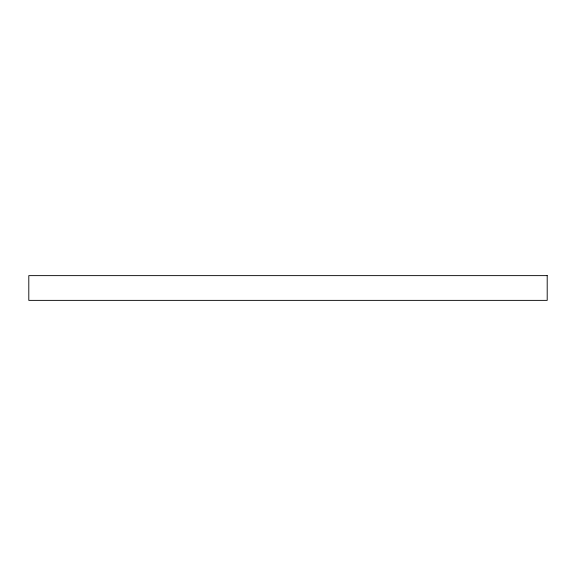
<?xml version="1.0" encoding="UTF-8"?>
<svg xmlns="http://www.w3.org/2000/svg" width="576" height="576" viewBox="0 0 576 576"><rect width="100%" height="100%" fill="white"/><g stroke="black" fill="none" stroke-linecap="round" stroke-linejoin="round"><path stroke-width="0.86" d="M547.2 275.63L28.8 275.63L28.8 300.37L547.2 300.37L547.2 275.63"/></g></svg>
